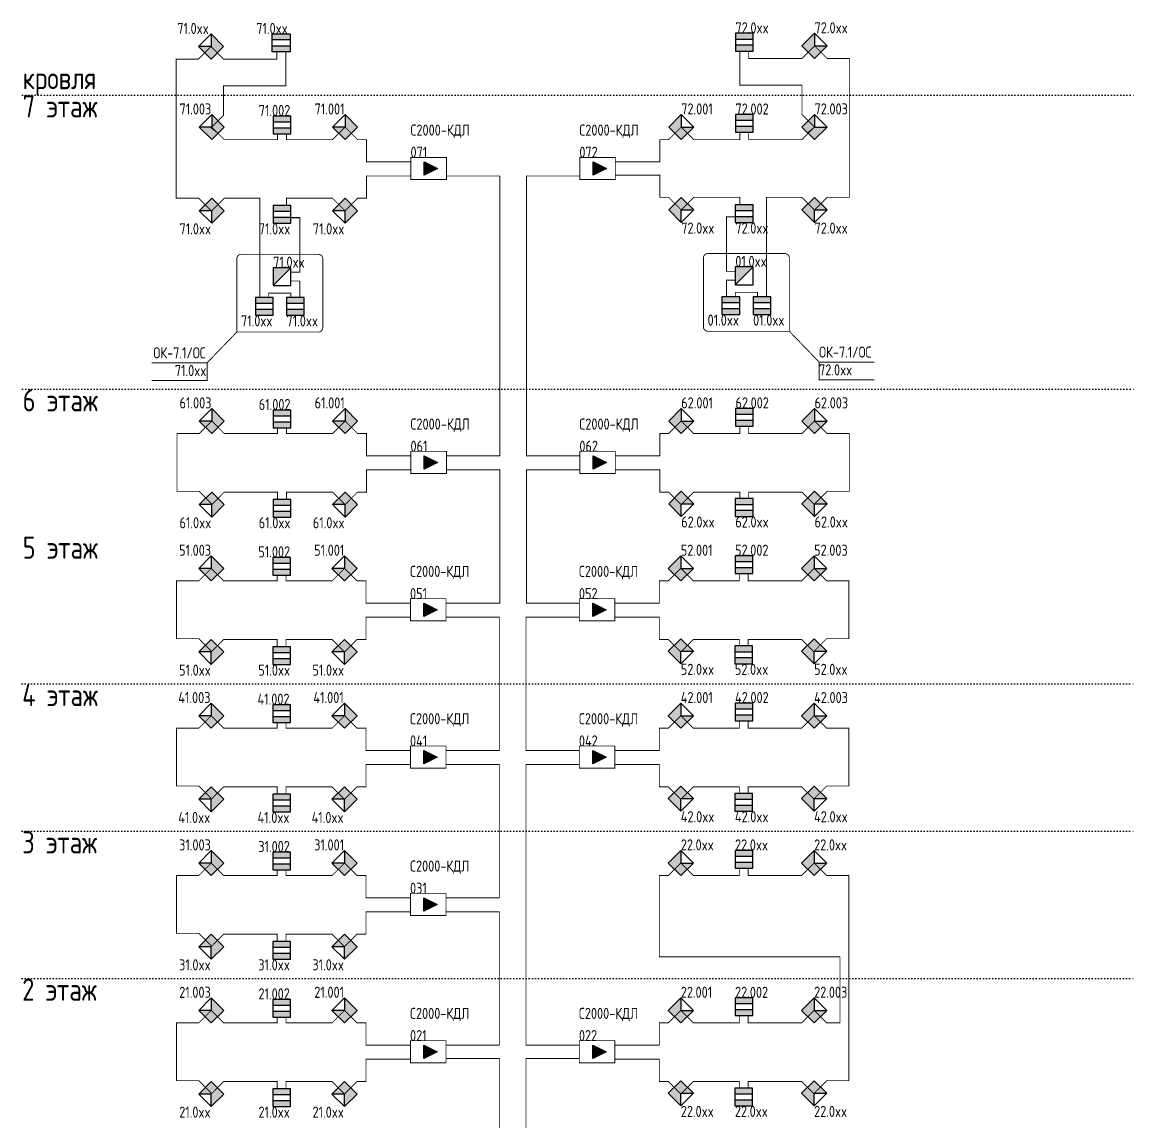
# Model space of a CAD drawing. Header units: millimetres. Extents: x -157 to 111, y -335 to 137.
# Drawn here: x -156.6 to 93.5, y -110.3 to 137.2 of the extents above; entities that cross this region are included whole.
import ezdxf

# ---------------------------------------------------------------- set-up
doc = ezdxf.new("R2010")
doc.units = ezdxf.units.MM
doc.linetypes.add('ACAD_ISO03W100', pattern=[30, 12, -18])
doc.linetypes.add('ACAD_ISO07W100', pattern=[3, 0, -3])
doc.layers.add('Охранная сигнализация', color=5, linetype='Continuous')
doc.styles.add('-ISOCPEUR-', font='ISOCPEUR.TTF', dxfattribs={"width": 0.8, "height": 2.5})

# ---------------------------------------------------------------- blocks, each defined once
blk = doc.blocks.new('*U21')
h = blk.add_hatch(color=256)
h.dxf.hatch_style = 1
h.paths.add_polyline_path([(2.83, 0), (5.66, 2.83), (2.83, 2.83), (2.83, 5.66), (0, 2.83)])
for points in [[(2.83, 0), (5.66, 2.83), (2.83, 5.66), (0, 2.83)], [(2.83, 2.83), (5.66, 2.83), (2.83, 5.66), (2.83, 2.83)]]:
    blk.add_lwpolyline(points, close=True)
at = {"style": '-ISOCPEUR-', "width": 0.8}
blk.add_attdef('ADDR', (2.83, 5.66), '', height=2.5, dxfattribs=at)
blk = doc.blocks.new('*U27')
h = blk.add_hatch(color=256)
h.dxf.hatch_style = 1
h.paths.add_polyline_path([(0, 1.3), (0, 0), (4, 0), (4, 1.3)])
h.paths.add_polyline_path([(0, 4), (0, 2.7), (4, 2.7), (4, 4)])
for points in [[(0, 0), (4, 0), (4, 4), (0, 4)], [(0, 2.7), (4, 2.7), (4, 4), (0, 4)], [(0, 0), (4, 0), (4, 1.3), (0, 1.3)]]:
    blk.add_lwpolyline(points, close=True)
at = {"style": '-ISOCPEUR-', "width": 0.8}
blk.add_attdef('ADDR', (0, 4), '', height=2.5, dxfattribs=at)
blk = doc.blocks.new('*U17')
h = blk.add_hatch(color=256)
h.dxf.hatch_style = 1
h.paths.add_polyline_path([(3.1, 1.1), (6.1, 2.6), (3.1, 4.1)])
at = {"const_width": 0.2}
blk.add_lwpolyline([(0.1, 0.1), (8.1, 0.1), (8.1, 5.1), (0.1, 5.1)], close=True, dxfattribs=at)
blk.add_lwpolyline([(3.1, 4.1), (6.1, 2.6), (6.1, 2.6), (3.1, 1.1)], close=True)
at = {"style": '-ISOCPEUR-', "width": 0.8, "flags": 8}
for tag, p in [('TYPE', (0, 10)), ('REV', (0, 7.5))]:
    blk.add_attdef(tag, p, '', height=2.5, dxfattribs=at)
at = {"style": '-ISOCPEUR-', "width": 0.8}
blk.add_attdef('ADDR', (0, 5), '', height=2.5, dxfattribs=at)
blk = doc.blocks.new('*U22')
h = blk.add_hatch(color=256)
h.dxf.hatch_style = 1
h.paths.add_polyline_path([(0, -2.83), (2.83, -5.66), (2.83, -2.83), (5.66, -2.83), (2.83, 0)])
for points in [[(2.83, 0), (5.66, -2.83), (2.83, -5.66), (0, -2.83)], [(2.83, -2.83), (5.66, -2.83), (2.83, -5.66), (2.83, -2.83)]]:
    blk.add_lwpolyline(points, close=True)
at = {"style": '-ISOCPEUR-', "width": 0.8}
blk.add_attdef('ADDR', (2.83, -5.66), '', height=2.5, dxfattribs=at)
blk = doc.blocks.new('*U28')
h = blk.add_hatch(color=256)
h.dxf.hatch_style = 1
h.paths.add_polyline_path([(0, -2.7), (0, -4), (4, -4), (4, -2.7)])
h.paths.add_polyline_path([(0, 0), (0, -1.3), (4, -1.3), (4, 0)])
for points in [[(0, -4), (4, -4), (4, 0), (0, 0)], [(0, -1.3), (4, -1.3), (4, 0), (0, 0)], [(0, -4), (4, -4), (4, -2.7), (0, -2.7)]]:
    blk.add_lwpolyline(points, close=True)
at = {"style": '-ISOCPEUR-', "width": 0.8}
blk.add_attdef('ADDR', (0, -4), '', height=2.5, dxfattribs=at)
blk = doc.blocks.new('*U23')
h = blk.add_hatch(color=256)
h.dxf.hatch_style = 1
h.paths.add_polyline_path([(0, 2.83), (-2.83, 5.66), (-2.83, 2.83), (-5.66, 2.83), (-2.83, 0)])
for points in [[(-2.83, 0), (-5.66, 2.83), (-2.83, 5.66), (0, 2.83)], [(-2.83, 2.83), (-5.66, 2.83), (-2.83, 5.66), (-2.83, 2.83)]]:
    blk.add_lwpolyline(points, close=True)
at = {"style": '-ISOCPEUR-', "width": 0.8}
blk.add_attdef('ADDR', (-2.83, 5.66), '', height=2.5, dxfattribs=at)
blk = doc.blocks.new('*U30')
h = blk.add_hatch(color=256)
h.dxf.hatch_style = 1
h.paths.add_polyline_path([(-4, 1.3), (-4, 0), (0, 0), (0, 1.3)])
h.paths.add_polyline_path([(-4, 4), (-4, 2.7), (0, 2.7), (0, 4)])
for points in [[(-4, 0), (0, 0), (0, 4), (-4, 4)], [(-4, 2.7), (0, 2.7), (0, 4), (-4, 4)], [(-4, 0), (0, 0), (0, 1.3), (-4, 1.3)]]:
    blk.add_lwpolyline(points, close=True)
at = {"style": '-ISOCPEUR-', "width": 0.8}
blk.add_attdef('ADDR', (0, 4), '', height=2.5, dxfattribs=at)
blk = doc.blocks.new('*U24')
h = blk.add_hatch(color=256)
h.dxf.hatch_style = 1
h.paths.add_polyline_path([(-2.83, 0), (-5.66, -2.83), (-2.83, -2.83), (-2.83, -5.66), (0, -2.83)])
for points in [[(-2.83, 0), (-5.66, -2.83), (-2.83, -5.66), (0, -2.83)], [(-2.83, -2.83), (-5.66, -2.83), (-2.83, -5.66), (-2.83, -2.83)]]:
    blk.add_lwpolyline(points, close=True)
at = {"style": '-ISOCPEUR-', "width": 0.8}
blk.add_attdef('ADDR', (-2.83, -5.66), '', height=2.5, dxfattribs=at)
blk = doc.blocks.new('*U29')
h = blk.add_hatch(color=256)
h.dxf.hatch_style = 1
h.paths.add_polyline_path([(-4, -2.7), (-4, -4), (0, -4), (0, -2.7)])
h.paths.add_polyline_path([(-4, 0), (-4, -1.3), (0, -1.3), (0, 0)])
for points in [[(-4, -4), (0, -4), (0, 0), (-4, 0)], [(-4, -1.3), (0, -1.3), (0, 0), (-4, 0)], [(-4, -4), (0, -4), (0, -2.7), (-4, -2.7)]]:
    blk.add_lwpolyline(points, close=True)
at = {"style": '-ISOCPEUR-', "width": 0.8}
blk.add_attdef('ADDR', (0, -4), '', height=2.5, dxfattribs=at)
blk = doc.blocks.new('*U35')
h = blk.add_hatch(color=256)
h.dxf.hatch_style = 1
h.paths.add_polyline_path([(0, 4), (0, 0), (4, 4)])
for points in [[(0, 0), (4, 0), (4, 4), (0, 4)], [(0, 0), (4, 0), (4, 4), (0, 0)]]:
    blk.add_lwpolyline(points, close=True)
at = {"style": '-ISOCPEUR-', "width": 0.8}
blk.add_attdef('ADDR', (0, 4), '', height=2.5, dxfattribs=at)
blk = doc.blocks.new('*U26')
h = blk.add_hatch(color=256)
h.dxf.hatch_style = 1
h.paths.add_polyline_path([(0, -2.7), (0, -4), (4, -4), (4, -2.7)])
h.paths.add_polyline_path([(0, 0), (0, -1.3), (4, -1.3), (4, 0)])
for points in [[(0, -4), (4, -4), (4, 0), (0, 0)], [(0, -1.3), (4, -1.3), (4, 0), (0, 0)], [(0, -4), (4, -4), (4, -2.7), (0, -2.7)]]:
    blk.add_lwpolyline(points, close=True)
at = {"style": '-ISOCPEUR-', "width": 0.8}
blk.add_attdef('ADDR', (0, -4), '', height=2.5, dxfattribs=at)
blk = doc.blocks.new('*U31')
h = blk.add_hatch(color=256)
h.dxf.hatch_style = 1
h.paths.add_polyline_path([(-4, -2.7), (-4, -4), (0, -4), (0, -2.7)])
h.paths.add_polyline_path([(-4, 0), (-4, -1.3), (0, -1.3), (0, 0)])
for points in [[(-4, -4), (0, -4), (0, 0), (-4, 0)], [(-4, -1.3), (0, -1.3), (0, 0), (-4, 0)], [(-4, -4), (0, -4), (0, -2.7), (-4, -2.7)]]:
    blk.add_lwpolyline(points, close=True)
at = {"style": '-ISOCPEUR-', "width": 0.8}
blk.add_attdef('ADDR', (0, -4), '', height=2.5, dxfattribs=at)
blk = doc.blocks.new('*U33')
at = {"const_width": 0.2}
blk.add_lwpolyline([(0, 0), (18.34, 0, 0.414214), (19.34, 1), (19.34, 16.5, 0.414214), (18.34, 17.5), (1, 17.5, 0.414214), (0, 16.5)], format="xyb", close=True, dxfattribs=at)
for points in [[(0, 0), (-6.69, -6.93)], [(-6.69, -6.93), (-6.69, -10.93), (-19.13, -10.93)], [(-6.69, -6.93), (-19.13, -6.93)]]:
    blk.add_lwpolyline(points, dxfattribs=at)
at = {"style": '-ISOCPEUR-', "width": 0.8}
for tag, p in [('UIN', (-9.48, -5.93)), ('ADDR', (-9.48, -9.93))]:
    blk.add_attdef(tag, p, '', height=2.5, dxfattribs=at)
blk = doc.blocks.new('*U34')
at = {"const_width": 0.2}
blk.add_lwpolyline([(0, 0), (-18.34, 0, -0.414214), (-19.34, 1), (-19.34, 16.5, -0.414214), (-18.34, 17.5), (-1, 17.5, -0.414214), (0, 16.5)], format="xyb", close=True, dxfattribs=at)
for points in [[(0, 0), (6.69, -6.93)], [(6.69, -6.93), (6.69, -10.93), (19.13, -10.93)], [(6.69, -6.93), (19.13, -6.93)]]:
    blk.add_lwpolyline(points, dxfattribs=at)
at = {"style": '-ISOCPEUR-', "width": 0.8}
for tag, p in [('UIN', (6.69, -5.93)), ('ADDR', (6.69, -9.93))]:
    blk.add_attdef(tag, p, '', height=2.5, dxfattribs=at)

msp = doc.modelspace()

# ---------------------------------------------------------------- linework, layer by layer
at = {"linetype": 'ACAD_ISO07W100', "ltscale": 0.2}
for p, q in [((-156.48, 120.78), (93.55, 120.78)), ((-156.48, 54.6), (93.55, 54.6)), ((-156.58, -11.74), (93.55, -11.74)), ((-156.58, -44.91), (93.55, -44.91)), ((-156.58, -78.08), (93.55, -78.08))]:
    msp.add_line(p, q, dxfattribs=at)
at = {"const_width": 0.2}
for points in [[(-61.11, 39.6), (-49.11, 39.6), (-49.11, 102.6), (-61.11, 102.6)], [(-31.11, 39.6), (-43.11, 39.6), (-43.11, 102.6), (-31.11, 102.6)], [(-61.11, 6.43), (-49.11, 6.43), (-49.11, 36.43), (-61.11, 36.43)], [(-31.11, 6.43), (-43.11, 6.43), (-43.11, 36.43), (-31.11, 36.43)], [(-61.21, -26.74), (-49.21, -26.74), (-49.21, 3.26), (-61.21, 3.26)], [(-31.21, -26.74), (-43.21, -26.74), (-43.21, 3.26), (-31.21, 3.26)], [(-61.21, -59.91), (-49.21, -59.91), (-49.21, -29.91), (-61.21, -29.91)], [(-31.21, -93.08), (-43.21, -93.08), (-43.21, -29.91), (-31.21, -29.91)], [(-61.21, -93.08), (-49.21, -93.08), (-49.21, -63.08), (-61.21, -63.08)], [(-61.21, -126.08), (-49.21, -126.08), (-49.21, -96.08), (-61.21, -96.08)], [(-31.21, -126.08), (-43.21, -126.08), (-43.21, -96.08), (-31.21, -96.08)]]:
    msp.add_lwpolyline(points, dxfattribs=at)
msp.add_lwpolyline([(-96.11, 93.25), (-94.11, 93.25)])
at = {"layer": 'Охранная сигнализация', "linetype": 'ACAD_ISO03W100', "ltscale": 0.1, "const_width": 0.2}
for points in [[(-114.09, 131.73), (-116.92, 128.9), (-121.92, 128.9), (-121.92, 97.62), (-116.92, 97.62), (-114.09, 94.79)], [(21.72, 131.88), (24.55, 129.05), (29.55, 129.05), (29.55, 97.78), (24.55, 97.78), (21.72, 94.95)], [(-113.93, 47.43), (-116.76, 44.6), (-121.76, 44.6), (-121.76, 31.6), (-116.76, 31.6), (-113.93, 28.78)], [(21.72, 47.43), (24.55, 44.6), (29.55, 44.6), (29.55, 31.6), (24.55, 31.6), (21.72, 28.78)], [(-114.03, 14.26), (-116.86, 11.43), (-121.86, 11.43), (-121.86, -1.57), (-116.86, -1.57), (-114.03, -4.4)], [(21.62, 14.26), (24.45, 11.43), (29.45, 11.43), (29.45, -1.57), (24.45, -1.57), (21.62, -4.4)], [(-114.03, -18.91), (-116.86, -21.74), (-121.86, -21.74), (-121.86, -34.74), (-116.86, -34.74), (-114.03, -37.57)], [(21.62, -18.91), (24.45, -21.74), (29.45, -21.74), (29.45, -34.74), (24.45, -34.74), (21.62, -37.57)], [(-114.03, -52.08), (-116.86, -54.91), (-121.86, -54.91), (-121.86, -67.91), (-116.86, -67.91), (-114.03, -70.74)], [(21.62, -52.08), (24.45, -54.91), (29.45, -54.91), (29.45, -101.08), (24.45, -101.08), (21.62, -103.91)], [(-114.03, -85.25), (-116.86, -88.08), (-121.86, -88.08), (-121.86, -101.08), (-116.86, -101.08), (-114.03, -103.91)]]:
    msp.add_lwpolyline(points, dxfattribs=at)
at = {"layer": 'Охранная сигнализация', "const_width": 0.2}
for points in [[(-112.52, 112.19), (-114.09, 113.45), (-111.26, 116.28), (-111.26, 122.9), (-97.26, 122.9), (-97.26, 128.9), (-97.26, 130.56), (-99.26, 130.56), (-99.26, 128.9), (-111.26, 128.9), (-114.09, 131.73)], [(20.15, 112.34), (21.72, 113.6), (18.89, 116.43), (18.89, 123.05), (4.89, 123.05), (4.89, 129.05), (4.89, 130.71), (6.89, 130.71), (6.89, 129.05), (18.89, 129.05), (21.72, 131.88)], [(-69.11, 105.78), (-79.11, 105.78), (-79.11, 110.78), (-81.11, 110.78), (-83.93, 113.6), (-86.76, 110.78), (-97.11, 110.78), (-97.11, 112.08), (-99.11, 112.08), (-99.11, 110.78), (-111.11, 110.78), (-113.93, 113.6)], [(-23.11, 105.78), (-13.11, 105.78), (-13.11, 110.78), (-11.11, 110.78), (-8.28, 113.6), (-5.45, 110.78), (4.89, 110.78), (4.89, 112.43), (6.89, 112.43), (6.89, 110.78), (18.89, 110.78), (21.72, 113.6)], [(-69.11, 102.6), (-79.11, 102.6), (-79.11, 97.6), (-81.11, 97.6), (-83.93, 94.78), (-86.76, 97.6), (-97.11, 97.6), (-97.11, 95.95)], [(-23.11, 102.78), (-13.11, 102.78), (-13.11, 97.78), (-11.11, 97.78), (-8.28, 94.95), (-5.45, 97.78), (4.89, 97.78), (4.89, 96.12)], [(-96.11, 93.25), (-94.11, 93.25), (-94.11, 80.95), (-96.11, 80.95), (-96.11, 78.95), (-94.11, 78.95), (-94.11, 75.23), (-96.11, 75.23), (-96.11, 76.23), (-101.11, 76.23), (-101.11, 75.23), (-103.11, 75.23), (-103.11, 97.6), (-111.11, 97.6), (-113.93, 94.78)], [(3.89, 93.42), (1.89, 93.42), (1.89, 81.12), (3.89, 81.12), (3.89, 79.12), (1.89, 79.12), (1.89, 75.4), (3.89, 75.4), (3.89, 76.4), (8.89, 76.4), (8.89, 75.4), (10.89, 75.4), (10.89, 97.78), (18.89, 97.78), (21.72, 94.95)], [(-69.11, 39.6), (-79.11, 39.6), (-79.11, 44.6), (-81.11, 44.6), (-83.93, 47.43), (-86.76, 44.6), (-97.11, 44.6), (-97.11, 45.9), (-99.11, 45.9), (-99.11, 44.6), (-111.11, 44.6), (-113.93, 47.43)], [(-23.11, 39.6), (-13.11, 39.6), (-13.11, 44.6), (-11.11, 44.6), (-8.28, 47.43), (-5.45, 44.6), (4.89, 44.6), (4.89, 46.26), (6.89, 46.26), (6.89, 44.6), (18.89, 44.6), (21.72, 47.43)], [(-69.11, 36.43), (-79.11, 36.43), (-79.11, 31.43), (-81.11, 31.43), (-83.93, 28.6), (-86.76, 31.43), (-97.11, 31.43), (-97.11, 29.78), (-99.11, 29.78), (-99.11, 31.43), (-111.11, 31.43), (-113.93, 28.6)], [(-23.11, 36.43), (-13.11, 36.43), (-13.11, 31.43), (-11.11, 31.43), (-8.28, 28.6), (-5.45, 31.43), (4.89, 31.43), (4.89, 29.95), (6.89, 29.95), (6.89, 31.43), (18.89, 31.43), (21.72, 28.6)], [(-69.21, 6.43), (-79.21, 6.43), (-79.21, 11.43), (-81.21, 11.43), (-84.03, 14.26), (-86.86, 11.43), (-97.21, 11.43), (-97.21, 12.73), (-99.21, 12.73), (-99.21, 11.43), (-111.21, 11.43), (-114.03, 14.26)], [(-23.21, 6.43), (-13.21, 6.43), (-13.21, 11.43), (-11.21, 11.43), (-8.38, 14.26), (-5.55, 11.43), (4.79, 11.43), (4.79, 13.09), (6.79, 13.09), (6.79, 11.43), (18.79, 11.43), (21.62, 14.26)], [(-69.21, 3.26), (-79.21, 3.26), (-79.21, -1.74), (-81.21, -1.74), (-84.03, -4.57), (-86.86, -1.74), (-97.21, -1.74), (-97.21, -3.4), (-99.21, -3.4), (-99.21, -1.74), (-111.21, -1.74), (-114.03, -4.57)], [(-23.21, 3.26), (-13.21, 3.26), (-13.21, -1.74), (-11.21, -1.74), (-8.38, -4.57), (-5.55, -1.74), (4.79, -1.74), (4.79, -3.22), (6.79, -3.22), (6.79, -1.74), (18.79, -1.74), (21.62, -4.57)], [(-69.21, -26.74), (-79.21, -26.74), (-79.21, -21.74), (-81.21, -21.74), (-84.03, -18.91), (-86.86, -21.74), (-97.21, -21.74), (-97.21, -20.44), (-99.21, -20.44), (-99.21, -21.74), (-111.21, -21.74), (-114.03, -18.91)], [(-23.21, -26.74), (-13.21, -26.74), (-13.21, -21.74), (-11.21, -21.74), (-8.38, -18.91), (-5.55, -21.74), (4.79, -21.74), (4.79, -20.08), (6.79, -20.08), (6.79, -21.74), (18.79, -21.74), (21.62, -18.91)], [(-69.21, -29.91), (-79.21, -29.91), (-79.21, -34.91), (-81.21, -34.91), (-84.03, -37.74), (-86.86, -34.91), (-97.21, -34.91), (-97.21, -36.57), (-99.21, -36.57), (-99.21, -34.91), (-111.21, -34.91), (-114.03, -37.74)], [(-23.21, -29.91), (-13.21, -29.91), (-13.21, -34.91), (-11.21, -34.91), (-8.38, -37.74), (-5.55, -34.91), (4.79, -34.91), (4.79, -36.4), (6.79, -36.4), (6.79, -34.91), (18.79, -34.91), (21.62, -37.74)], [(-69.21, -59.91), (-79.21, -59.91), (-79.21, -54.91), (-81.21, -54.91), (-84.03, -52.08), (-86.86, -54.91), (-97.21, -54.91), (-97.21, -53.61), (-99.21, -53.61), (-99.21, -54.91), (-111.21, -54.91), (-114.03, -52.08)], [(27.45, -73.19), (-13.21, -73.19), (-13.21, -54.91), (-11.21, -54.91), (-8.38, -52.08), (-5.55, -54.91), (4.79, -54.91), (4.79, -53.25), (6.79, -53.25), (6.79, -54.91), (18.79, -54.91), (21.62, -52.08)], [(-69.21, -63.08), (-79.21, -63.08), (-79.21, -68.08), (-81.21, -68.08), (-84.03, -70.91), (-86.86, -68.08), (-97.21, -68.08), (-97.21, -69.74), (-99.21, -69.74), (-99.21, -68.08), (-111.21, -68.08), (-114.03, -70.91)], [(21.62, -85.25), (24.45, -88.08), (27.45, -88.08), (27.45, -73.19)], [(-69.21, -93.08), (-79.21, -93.08), (-79.21, -88.08), (-81.21, -88.08), (-84.03, -85.25), (-86.86, -88.08), (-97.21, -88.08), (-97.21, -86.78), (-99.21, -86.78), (-99.21, -88.08), (-111.21, -88.08), (-114.03, -85.25)], [(-23.21, -93.08), (-13.21, -93.08), (-13.21, -88.08), (-11.21, -88.08), (-8.38, -85.25), (-5.55, -88.08), (4.79, -88.08), (4.79, -86.43), (6.79, -86.43), (6.79, -88.08), (18.79, -88.08), (21.62, -85.25)], [(-69.21, -96.25), (-79.21, -96.25), (-79.21, -101.25), (-81.21, -101.25), (-84.03, -104.08), (-86.86, -101.25), (-97.21, -101.25), (-97.21, -102.91), (-99.21, -102.91), (-99.21, -101.25), (-111.21, -101.25), (-114.03, -104.08)], [(-23.21, -96.25), (-13.21, -96.25), (-13.21, -101.25), (-11.21, -101.25), (-8.38, -104.08), (-5.55, -101.25), (4.79, -101.25), (4.79, -102.74), (6.79, -102.74), (6.79, -101.25), (18.79, -101.25), (21.62, -104.08)]]:
    msp.add_lwpolyline(points, dxfattribs=at)

# ---------------------------------------------------------------- block references
ref = msp.add_blockref('*U17', (-69.21, 101.68))
ref.add_attrib('ADDR', '071', (-69.21, 106.68), dxfattribs={"height": 2.5, "style": '-ISOCPEUR-', "width": 0.8})
ref.add_attrib('TYPE', 'С2000-КДЛ', (-69.21, 111.68), dxfattribs={"height": 2.5, "style": '-ISOCPEUR-', "width": 0.8})
ref = msp.add_blockref('*U17', (-31.21, 101.68))
ref.add_attrib('ADDR', '072', (-31.21, 106.68), dxfattribs={"height": 2.5, "style": '-ISOCPEUR-', "width": 0.8})
ref.add_attrib('TYPE', 'С2000-КДЛ', (-31.21, 111.68), dxfattribs={"height": 2.5, "style": '-ISOCPEUR-', "width": 0.8})
ref = msp.add_blockref('*U33', (-108.29, 67.46))
ref.add_attrib('UIN', 'ОК-7.1/ОС', (-127.07, 61.53), dxfattribs={"height": 2.5, "style": '-ISOCPEUR-', "width": 0.8})
ref.add_attrib('ADDR', '71.0xx', (-122.23, 57.53), dxfattribs={"height": 2.5, "style": '-ISOCPEUR-', "width": 0.8})
msp.add_blockref('*U34', (16.05, 67.63)).add_auto_attribs({'UIN': 'ОК-7.1/ОС', 'ADDR': '72.0xx'})
ref = msp.add_blockref('*U17', (-69.21, 35.5))
ref.add_attrib('ADDR', '061', (-69.21, 40.5), dxfattribs={"height": 2.5, "style": '-ISOCPEUR-', "width": 0.8})
ref.add_attrib('TYPE', 'С2000-КДЛ', (-69.21, 45.5), dxfattribs={"height": 2.5, "style": '-ISOCPEUR-', "width": 0.8})
ref = msp.add_blockref('*U17', (-31.21, 35.5))
ref.add_attrib('ADDR', '062', (-31.21, 40.5), dxfattribs={"height": 2.5, "style": '-ISOCPEUR-', "width": 0.8})
ref.add_attrib('TYPE', 'С2000-КДЛ', (-31.21, 45.5), dxfattribs={"height": 2.5, "style": '-ISOCPEUR-', "width": 0.8})
ref = msp.add_blockref('*U17', (-69.31, 2.33))
ref.add_attrib('ADDR', '051', (-69.31, 7.33), dxfattribs={"height": 2.5, "style": '-ISOCPEUR-', "width": 0.8})
ref.add_attrib('TYPE', 'С2000-КДЛ', (-69.31, 12.33), dxfattribs={"height": 2.5, "style": '-ISOCPEUR-', "width": 0.8})
ref = msp.add_blockref('*U17', (-31.31, 2.33))
ref.add_attrib('ADDR', '052', (-31.31, 7.33), dxfattribs={"height": 2.5, "style": '-ISOCPEUR-', "width": 0.8})
ref.add_attrib('TYPE', 'С2000-КДЛ', (-31.31, 12.33), dxfattribs={"height": 2.5, "style": '-ISOCPEUR-', "width": 0.8})
ref = msp.add_blockref('*U17', (-69.31, -30.84))
ref.add_attrib('ADDR', '041', (-69.31, -25.84), dxfattribs={"height": 2.5, "style": '-ISOCPEUR-', "width": 0.8})
ref.add_attrib('TYPE', 'С2000-КДЛ', (-69.31, -20.84), dxfattribs={"height": 2.5, "style": '-ISOCPEUR-', "width": 0.8})
ref = msp.add_blockref('*U17', (-31.31, -30.84))
ref.add_attrib('ADDR', '042', (-31.31, -25.84), dxfattribs={"height": 2.5, "style": '-ISOCPEUR-', "width": 0.8})
ref.add_attrib('TYPE', 'С2000-КДЛ', (-31.31, -20.84), dxfattribs={"height": 2.5, "style": '-ISOCPEUR-', "width": 0.8})
ref = msp.add_blockref('*U17', (-69.31, -64.01))
ref.add_attrib('ADDR', '031', (-69.31, -59.01), dxfattribs={"height": 2.5, "style": '-ISOCPEUR-', "width": 0.8})
ref.add_attrib('TYPE', 'С2000-КДЛ', (-69.31, -54.01), dxfattribs={"height": 2.5, "style": '-ISOCPEUR-', "width": 0.8})
ref = msp.add_blockref('*U17', (-69.31, -97.18))
ref.add_attrib('ADDR', '021', (-69.31, -92.18), dxfattribs={"height": 2.5, "style": '-ISOCPEUR-', "width": 0.8})
ref.add_attrib('TYPE', 'С2000-КДЛ', (-69.31, -87.18), dxfattribs={"height": 2.5, "style": '-ISOCPEUR-', "width": 0.8})
ref = msp.add_blockref('*U17', (-31.31, -97.18))
ref.add_attrib('ADDR', '022', (-31.31, -92.18), dxfattribs={"height": 2.5, "style": '-ISOCPEUR-', "width": 0.8})
ref.add_attrib('TYPE', 'С2000-КДЛ', (-31.31, -87.18), dxfattribs={"height": 2.5, "style": '-ISOCPEUR-', "width": 0.8})
at = {"layer": 'Охранная сигнализация'}
ref = msp.add_blockref('*U21', (-111.26, 128.9), dxfattribs=dict(at, xscale=-1, rotation=359.9999995522035))
ref.add_attrib('ADDR', '71.0xx', (-121.69, 134.56), dxfattribs={"layer": '0', "height": 2.5, "rotation": 360, "style": '-ISOCPEUR-', "width": 0.8})
ref = msp.add_blockref('*U27', (-96.3, 130.56), dxfattribs=dict(at, xscale=-1, rotation=359.9999995522035))
ref.add_attrib('ADDR', '71.0xx', (-103.91, 134.56), dxfattribs={"layer": '0', "height": 2.5, "rotation": 360, "style": '-ISOCPEUR-', "width": 0.8})
for name, p, values in [('*U27', (3.93, 130.71), {'ADDR': '72.0xx'}), ('*U21', (18.89, 129.05), {'ADDR': '72.0xx'}), ('*U21', (-11.11, 110.78), {'ADDR': '72.001'}), ('*U27', (3.93, 112.43), {'ADDR': '72.002'}), ('*U21', (18.89, 110.78), {'ADDR': '72.003'}), ('*U35', (-100.11, 77.95), {'ADDR': '71.0xx'}), ('*U35', (3.89, 78.12), {'ADDR': '01.0xx'}), ('*U21', (-11.11, 44.6), {'ADDR': '62.001'}), ('*U27', (3.93, 46.26), {'ADDR': '62.002'}), ('*U21', (18.89, 44.6), {'ADDR': '62.003'}), ('*U21', (-11.21, 11.43), {'ADDR': '52.001'}), ('*U27', (3.83, 13.09), {'ADDR': '52.002'}), ('*U21', (18.79, 11.43), {'ADDR': '52.003'}), ('*U21', (-11.21, -21.74), {'ADDR': '42.001'}), ('*U27', (3.83, -20.08), {'ADDR': '42.002'}), ('*U21', (18.79, -21.74), {'ADDR': '42.003'}), ('*U21', (-11.21, -54.91), {'ADDR': '22.0xx'}), ('*U27', (3.83, -53.25), {'ADDR': '22.0xx'}), ('*U21', (18.79, -54.91), {'ADDR': '22.0xx'}), ('*U21', (-11.21, -88.08), {'ADDR': '22.001'}), ('*U27', (3.83, -86.43), {'ADDR': '22.002'}), ('*U21', (18.79, -88.08), {'ADDR': '22.003'})]:
    msp.add_blockref(name, p, dxfattribs=at).add_auto_attribs(values)
ref = msp.add_blockref('*U23', (-111.11, 110.78), dxfattribs=at)
ref.add_attrib('ADDR', '71.003', (-121.18, 116.43), dxfattribs={"layer": '0', "height": 2.5, "style": '-ISOCPEUR-', "width": 0.8})
ref = msp.add_blockref('*U30', (-96.11, 112.08), dxfattribs=at)
ref.add_attrib('ADDR', '71.002', (-103.35, 116.08), dxfattribs={"layer": '0', "height": 2.5, "style": '-ISOCPEUR-', "width": 0.8})
ref = msp.add_blockref('*U23', (-81.11, 110.78), dxfattribs=at)
ref.add_attrib('ADDR', '71.001', (-90.78, 116.43), dxfattribs={"layer": '0', "height": 2.5, "style": '-ISOCPEUR-', "width": 0.8})
ref = msp.add_blockref('*U24', (-111.11, 97.6), dxfattribs=at)
ref.add_attrib('ADDR', '71.0xx', (-121.18, 89.45), dxfattribs={"layer": '0', "height": 2.5, "style": '-ISOCPEUR-', "width": 0.8})
ref = msp.add_blockref('*U24', (-81.11, 97.6), dxfattribs=at)
ref.add_attrib('ADDR', '71.0xx', (-91.18, 89.45), dxfattribs={"layer": '0', "height": 2.5, "style": '-ISOCPEUR-', "width": 0.8})
ref = msp.add_blockref('*U22', (-11.11, 97.78), dxfattribs=at)
ref.add_attrib('ADDR', '72.0xx', (-8.28, 89.62), dxfattribs={"layer": '0', "height": 2.5, "style": '-ISOCPEUR-', "width": 0.8})
ref = msp.add_blockref('*U22', (18.89, 97.78), dxfattribs=at)
ref.add_attrib('ADDR', '72.0xx', (21.72, 89.62), dxfattribs={"layer": '0', "height": 2.5, "style": '-ISOCPEUR-', "width": 0.8})
ref = msp.add_blockref('*U29', (-96.11, 95.95), dxfattribs=at)
ref.add_attrib('ADDR', '71.0xx', (-103.35, 89.45), dxfattribs={"layer": '0', "height": 2.5, "style": '-ISOCPEUR-', "width": 0.8})
ref = msp.add_blockref('*U28', (3.89, 96.12), dxfattribs=at)
ref.add_attrib('ADDR', '72.0xx', (3.89, 89.62), dxfattribs={"layer": '0', "height": 2.5, "style": '-ISOCPEUR-', "width": 0.8})
ref = msp.add_blockref('*U31', (-100.11, 75.23), dxfattribs=at)
ref.add_attrib('ADDR', '71.0xx', (-107.35, 68.73), dxfattribs={"layer": '0', "height": 2.5, "style": '-ISOCPEUR-', "width": 0.8})
ref = msp.add_blockref('*U26', (-97.11, 75.23), dxfattribs=at)
ref.add_attrib('ADDR', '71.0xx', (-97.11, 68.73), dxfattribs={"layer": '0', "height": 2.5, "style": '-ISOCPEUR-', "width": 0.8})
ref = msp.add_blockref('*U31', (4.89, 75.4), dxfattribs=at)
ref.add_attrib('ADDR', '01.0xx', (-2.35, 68.9), dxfattribs={"layer": '0', "height": 2.5, "style": '-ISOCPEUR-', "width": 0.8})
ref = msp.add_blockref('*U26', (7.89, 75.4), dxfattribs=at)
ref.add_attrib('ADDR', '01.0xx', (7.89, 68.9), dxfattribs={"layer": '0', "height": 2.5, "style": '-ISOCPEUR-', "width": 0.8})
ref = msp.add_blockref('*U23', (-111.11, 44.6), dxfattribs=at)
ref.add_attrib('ADDR', '61.003', (-121.18, 50.26), dxfattribs={"layer": '0', "height": 2.5, "style": '-ISOCPEUR-', "width": 0.8})
ref = msp.add_blockref('*U23', (-81.11, 44.6), dxfattribs=at)
ref.add_attrib('ADDR', '61.001', (-90.78, 50.26), dxfattribs={"layer": '0', "height": 2.5, "style": '-ISOCPEUR-', "width": 0.8})
ref = msp.add_blockref('*U30', (-96.11, 45.9), dxfattribs=at)
ref.add_attrib('ADDR', '61.002', (-103.35, 49.9), dxfattribs={"layer": '0', "height": 2.5, "style": '-ISOCPEUR-', "width": 0.8})
ref = msp.add_blockref('*U24', (-111.11, 31.43), dxfattribs=at)
ref.add_attrib('ADDR', '61.0xx', (-121.18, 23.28), dxfattribs={"layer": '0', "height": 2.5, "style": '-ISOCPEUR-', "width": 0.8})
ref = msp.add_blockref('*U24', (-81.11, 31.43), dxfattribs=at)
ref.add_attrib('ADDR', '61.0xx', (-91.18, 23.28), dxfattribs={"layer": '0', "height": 2.5, "style": '-ISOCPEUR-', "width": 0.8})
ref = msp.add_blockref('*U22', (-11.11, 31.6), dxfattribs=at)
ref.add_attrib('ADDR', '62.0xx', (-8.28, 23.45), dxfattribs={"layer": '0', "height": 2.5, "style": '-ISOCPEUR-', "width": 0.8})
ref = msp.add_blockref('*U22', (18.89, 31.6), dxfattribs=at)
ref.add_attrib('ADDR', '62.0xx', (21.72, 23.45), dxfattribs={"layer": '0', "height": 2.5, "style": '-ISOCPEUR-', "width": 0.8})
ref = msp.add_blockref('*U29', (-96.11, 29.78), dxfattribs=at)
ref.add_attrib('ADDR', '61.0xx', (-103.35, 23.28), dxfattribs={"layer": '0', "height": 2.5, "style": '-ISOCPEUR-', "width": 0.8})
ref = msp.add_blockref('*U28', (3.89, 29.95), dxfattribs=at)
ref.add_attrib('ADDR', '62.0xx', (3.89, 23.45), dxfattribs={"layer": '0', "height": 2.5, "style": '-ISOCPEUR-', "width": 0.8})
ref = msp.add_blockref('*U23', (-111.21, 11.43), dxfattribs=at)
ref.add_attrib('ADDR', '51.003', (-121.28, 17.09), dxfattribs={"layer": '0', "height": 2.5, "style": '-ISOCPEUR-', "width": 0.8})
ref = msp.add_blockref('*U30', (-96.21, 12.73), dxfattribs=at)
ref.add_attrib('ADDR', '51.002', (-103.45, 16.73), dxfattribs={"layer": '0', "height": 2.5, "style": '-ISOCPEUR-', "width": 0.8})
ref = msp.add_blockref('*U23', (-81.21, 11.43), dxfattribs=at)
ref.add_attrib('ADDR', '51.001', (-90.88, 17.09), dxfattribs={"layer": '0', "height": 2.5, "style": '-ISOCPEUR-', "width": 0.8})
ref = msp.add_blockref('*U24', (-111.21, -1.74), dxfattribs=at)
ref.add_attrib('ADDR', '51.0xx', (-121.28, -9.9), dxfattribs={"layer": '0', "height": 2.5, "style": '-ISOCPEUR-', "width": 0.8})
ref = msp.add_blockref('*U24', (-81.21, -1.74), dxfattribs=at)
ref.add_attrib('ADDR', '51.0xx', (-91.28, -9.9), dxfattribs={"layer": '0', "height": 2.5, "style": '-ISOCPEUR-', "width": 0.8})
ref = msp.add_blockref('*U22', (-11.21, -1.57), dxfattribs=at)
ref.add_attrib('ADDR', '52.0xx', (-8.38, -9.72), dxfattribs={"layer": '0', "height": 2.5, "style": '-ISOCPEUR-', "width": 0.8})
ref = msp.add_blockref('*U22', (18.79, -1.57), dxfattribs=at)
ref.add_attrib('ADDR', '52.0xx', (21.62, -9.72), dxfattribs={"layer": '0', "height": 2.5, "style": '-ISOCPEUR-', "width": 0.8})
ref = msp.add_blockref('*U29', (-96.21, -3.4), dxfattribs=at)
ref.add_attrib('ADDR', '51.0xx', (-103.45, -9.9), dxfattribs={"layer": '0', "height": 2.5, "style": '-ISOCPEUR-', "width": 0.8})
ref = msp.add_blockref('*U28', (3.79, -3.22), dxfattribs=at)
ref.add_attrib('ADDR', '52.0xx', (3.79, -9.72), dxfattribs={"layer": '0', "height": 2.5, "style": '-ISOCPEUR-', "width": 0.8})
ref = msp.add_blockref('*U23', (-111.21, -21.74), dxfattribs=at)
ref.add_attrib('ADDR', '41.003', (-121.46, -16.08), dxfattribs={"layer": '0', "height": 2.5, "style": '-ISOCPEUR-', "width": 0.8})
ref = msp.add_blockref('*U30', (-96.21, -20.44), dxfattribs=at)
ref.add_attrib('ADDR', '41.002', (-103.63, -16.44), dxfattribs={"layer": '0', "height": 2.5, "style": '-ISOCPEUR-', "width": 0.8})
ref = msp.add_blockref('*U23', (-81.21, -21.74), dxfattribs=at)
ref.add_attrib('ADDR', '41.001', (-91.06, -16.08), dxfattribs={"layer": '0', "height": 2.5, "style": '-ISOCPEUR-', "width": 0.8})
ref = msp.add_blockref('*U24', (-111.21, -34.91), dxfattribs=at)
ref.add_attrib('ADDR', '41.0xx', (-121.46, -43.07), dxfattribs={"layer": '0', "height": 2.5, "style": '-ISOCPEUR-', "width": 0.8})
ref = msp.add_blockref('*U24', (-81.21, -34.91), dxfattribs=at)
ref.add_attrib('ADDR', '41.0xx', (-91.46, -43.07), dxfattribs={"layer": '0', "height": 2.5, "style": '-ISOCPEUR-', "width": 0.8})
ref = msp.add_blockref('*U22', (-11.21, -34.74), dxfattribs=at)
ref.add_attrib('ADDR', '42.0xx', (-8.38, -42.9), dxfattribs={"layer": '0', "height": 2.5, "style": '-ISOCPEUR-', "width": 0.8})
ref = msp.add_blockref('*U22', (18.79, -34.74), dxfattribs=at)
ref.add_attrib('ADDR', '42.0xx', (21.62, -42.9), dxfattribs={"layer": '0', "height": 2.5, "style": '-ISOCPEUR-', "width": 0.8})
ref = msp.add_blockref('*U29', (-96.21, -36.57), dxfattribs=at)
ref.add_attrib('ADDR', '41.0xx', (-103.63, -43.07), dxfattribs={"layer": '0', "height": 2.5, "style": '-ISOCPEUR-', "width": 0.8})
ref = msp.add_blockref('*U28', (3.79, -36.4), dxfattribs=at)
ref.add_attrib('ADDR', '42.0xx', (3.79, -42.9), dxfattribs={"layer": '0', "height": 2.5, "style": '-ISOCPEUR-', "width": 0.8})
ref = msp.add_blockref('*U23', (-111.21, -54.91), dxfattribs=at)
ref.add_attrib('ADDR', '31.003', (-121.28, -49.25), dxfattribs={"layer": '0', "height": 2.5, "style": '-ISOCPEUR-', "width": 0.8})
ref = msp.add_blockref('*U30', (-96.21, -53.61), dxfattribs=at)
ref.add_attrib('ADDR', '31.002', (-103.45, -49.61), dxfattribs={"layer": '0', "height": 2.5, "style": '-ISOCPEUR-', "width": 0.8})
ref = msp.add_blockref('*U23', (-81.21, -54.91), dxfattribs=at)
ref.add_attrib('ADDR', '31.001', (-90.88, -49.25), dxfattribs={"layer": '0', "height": 2.5, "style": '-ISOCPEUR-', "width": 0.8})
ref = msp.add_blockref('*U24', (-111.21, -68.08), dxfattribs=at)
ref.add_attrib('ADDR', '31.0xx', (-121.28, -76.24), dxfattribs={"layer": '0', "height": 2.5, "style": '-ISOCPEUR-', "width": 0.8})
ref = msp.add_blockref('*U29', (-96.21, -69.74), dxfattribs=at)
ref.add_attrib('ADDR', '31.0xx', (-103.45, -76.24), dxfattribs={"layer": '0', "height": 2.5, "style": '-ISOCPEUR-', "width": 0.8})
ref = msp.add_blockref('*U24', (-81.21, -68.08), dxfattribs=at)
ref.add_attrib('ADDR', '31.0xx', (-91.28, -76.24), dxfattribs={"layer": '0', "height": 2.5, "style": '-ISOCPEUR-', "width": 0.8})
ref = msp.add_blockref('*U23', (-111.21, -88.08), dxfattribs=at)
ref.add_attrib('ADDR', '21.003', (-121.25, -82.43), dxfattribs={"layer": '0', "height": 2.5, "style": '-ISOCPEUR-', "width": 0.8})
ref = msp.add_blockref('*U23', (-81.21, -88.08), dxfattribs=at)
ref.add_attrib('ADDR', '21.001', (-90.85, -82.43), dxfattribs={"layer": '0', "height": 2.5, "style": '-ISOCPEUR-', "width": 0.8})
ref = msp.add_blockref('*U30', (-96.21, -86.78), dxfattribs=at)
ref.add_attrib('ADDR', '21.002', (-103.42, -82.78), dxfattribs={"layer": '0', "height": 2.5, "style": '-ISOCPEUR-', "width": 0.8})
ref = msp.add_blockref('*U24', (-111.21, -101.25), dxfattribs=at)
ref.add_attrib('ADDR', '21.0xx', (-121.25, -109.41), dxfattribs={"layer": '0', "height": 2.5, "style": '-ISOCPEUR-', "width": 0.8})
ref = msp.add_blockref('*U24', (-81.21, -101.25), dxfattribs=at)
ref.add_attrib('ADDR', '21.0xx', (-91.25, -109.41), dxfattribs={"layer": '0', "height": 2.5, "style": '-ISOCPEUR-', "width": 0.8})
ref = msp.add_blockref('*U22', (-11.21, -101.08), dxfattribs=at)
ref.add_attrib('ADDR', '22.0xx', (-8.38, -109.24), dxfattribs={"layer": '0', "height": 2.5, "style": '-ISOCPEUR-', "width": 0.8})
ref = msp.add_blockref('*U22', (18.79, -101.08), dxfattribs=at)
ref.add_attrib('ADDR', '22.0xx', (21.62, -109.24), dxfattribs={"layer": '0', "height": 2.5, "style": '-ISOCPEUR-', "width": 0.8})
ref = msp.add_blockref('*U29', (-96.21, -102.91), dxfattribs=at)
ref.add_attrib('ADDR', '21.0xx', (-103.42, -109.41), dxfattribs={"layer": '0', "height": 2.5, "style": '-ISOCPEUR-', "width": 0.8})
ref = msp.add_blockref('*U28', (3.79, -102.74), dxfattribs=at)
ref.add_attrib('ADDR', '22.0xx', (3.79, -109.24), dxfattribs={"layer": '0', "height": 2.5, "style": '-ISOCPEUR-', "width": 0.8})

# ---------------------------------------------------------------- texts
at = {"char_height": 5, "style": '-ISOCPEUR-'}
for s, insert, attachment_point in [('кровля', (-156.48, 120.78), 7), ('7 этаж', (-156.48, 120.78), 1), ('6 этаж', (-156.48, 54.6), 1), ('5 этаж', (-156.48, 21.43), 1), ('4 этаж', (-156.58, -11.74), 1), ('3 этаж', (-156.58, -44.91), 1), ('2 этаж', (-156.58, -78.08), 1)]:
    msp.add_mtext_dynamic_manual_height_columns(s, width=25.9677, gutter_width=12.5, heights=[0], dxfattribs=dict(at, insert=insert, attachment_point=attachment_point))

doc.saveas('drawing.dxf')
